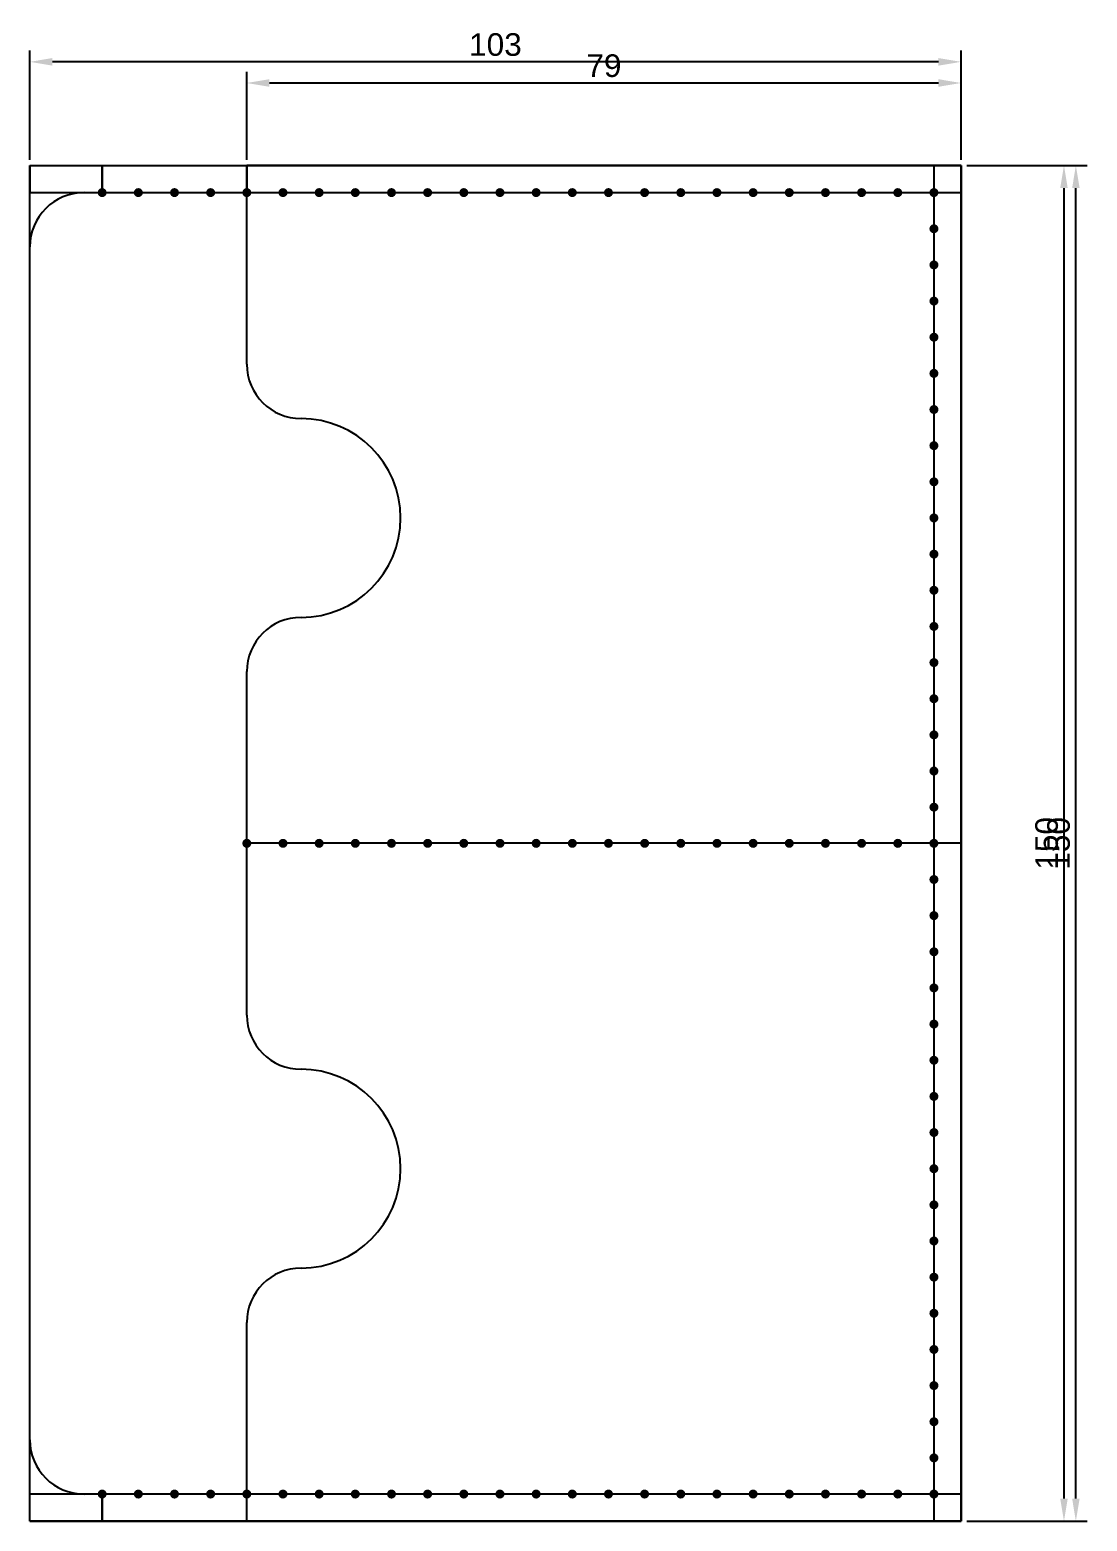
# Model space of a CAD drawing. Header units: millimetres. Extents: x 1335 to 6986, y 304 to 1543.
# Drawn here: x 1577 to 1693.9, y 531.6 to 696.6 of the extents above; entities that cross this region are included whole.
import ezdxf

# ---------------------------------------------------------------- set-up
doc = ezdxf.new("R2010")
doc.units = ezdxf.units.MM
doc.styles.get("Standard").update_dxf_attribs({"font": 'arial.ttf'})
doc.dimstyles.new('ISO-25', dxfattribs={"dimtxt": 2.5, "dimasz": 2.5, "dimexe": 1.25, "dimexo": 0.625, "dimtad": 1, "dimtxsty": 'Standard', "dimcen": 2.5, "dimadec": 0, "dimazin": 0, "dimtfac": 1, "dimtmove": 0, "dimatfit": 3, "dimfxl": 1, "dimarcsym": 0})

# ---------------------------------------------------------------- blocks, each defined once
blk = doc.blocks.new('*D38')
at = {"color": 0, "lineweight": -2, "transparency": 16777216}
for p, q in [((1680.62, 681.55), (1693.94, 681.55)), ((1692.69, 534.05), (1692.69, 679.05)), ((1680.62, 531.55), (1693.94, 531.55))]:
    blk.add_line(p, q, dxfattribs=at)
at = {"color": 0, "transparency": 16777216}
for points in [[(1692.28, 679.05), (1693.11, 679.05), (1692.69, 681.55)], [(1692.28, 534.05), (1693.11, 534.05), (1692.69, 531.55)]]:
    blk.add_solid(points, dxfattribs=at)
at = {"layer": 'Defpoints', "color": 0, "transparency": 16777216}
for p in [(1679.99, 681.55), (1692.69, 681.55), (1679.99, 531.55)]:
    blk.add_point(p, dxfattribs=at)
at = {"color": 0, "transparency": 16777216, "insert": (1690.79, 606.55), "char_height": 2.5, "attachment_point": 5, "rotation": 90}
blk.add_mtext('150', dxfattribs=at)
blk = doc.blocks.new('*D39')
at = {"color": 0, "lineweight": -2, "transparency": 16777216}
for p, q in [((1576.99, 682.18), (1576.99, 694.27)), ((1679.99, 682.18), (1679.99, 694.27)), ((1677.49, 693.02), (1579.49, 693.02))]:
    blk.add_line(p, q, dxfattribs=at)
at = {"color": 0, "transparency": 16777216}
for points in [[(1579.49, 693.44), (1579.49, 692.6), (1576.99, 693.02)], [(1677.49, 693.44), (1677.49, 692.6), (1679.99, 693.02)]]:
    blk.add_solid(points, dxfattribs=at)
at = {"layer": 'Defpoints', "color": 0, "transparency": 16777216}
for p in [(1576.99, 693.02), (1576.99, 681.55), (1679.99, 681.55)]:
    blk.add_point(p, dxfattribs=at)
at = {"color": 0, "transparency": 16777216, "insert": (1628.49, 694.92), "char_height": 2.5, "attachment_point": 5}
blk.add_mtext('103', dxfattribs=at)
blk = doc.blocks.new('*D34')
at = {"color": 0, "lineweight": -2, "transparency": 16777216}
for p, q in [((1600.99, 682.18), (1600.99, 691.93)), ((1679.99, 682.18), (1679.99, 691.93)), ((1603.49, 690.68), (1677.49, 690.68))]:
    blk.add_line(p, q, dxfattribs=at)
at = {"color": 0, "transparency": 16777216}
for points in [[(1603.49, 691.1), (1603.49, 690.26), (1600.99, 690.68)], [(1677.49, 691.1), (1677.49, 690.26), (1679.99, 690.68)]]:
    blk.add_solid(points, dxfattribs=at)
at = {"layer": 'Defpoints', "color": 0, "transparency": 16777216}
for p in [(1679.99, 690.68), (1600.99, 681.55), (1679.99, 681.55)]:
    blk.add_point(p, dxfattribs=at)
at = {"color": 0, "transparency": 16777216, "insert": (1640.49, 692.58), "char_height": 2.5, "attachment_point": 5}
blk.add_mtext('79', dxfattribs=at)
blk = doc.blocks.new('*D35')
at = {"color": 0, "lineweight": -2, "transparency": 16777216}
for p, q in [((1680.62, 681.55), (1692.63, 681.55)), ((1691.38, 534.05), (1691.38, 679.05)), ((1680.62, 531.55), (1692.63, 531.55))]:
    blk.add_line(p, q, dxfattribs=at)
at = {"color": 0, "transparency": 16777216}
for points in [[(1690.96, 679.05), (1691.79, 679.05), (1691.38, 681.55)], [(1690.96, 534.05), (1691.79, 534.05), (1691.38, 531.55)]]:
    blk.add_solid(points, dxfattribs=at)
at = {"layer": 'Defpoints', "color": 0, "transparency": 16777216}
for p in [(1679.99, 681.55), (1691.38, 681.55), (1679.99, 531.55)]:
    blk.add_point(p, dxfattribs=at)
at = {"color": 0, "transparency": 16777216, "insert": (1689.47, 606.55), "char_height": 2.5, "attachment_point": 5, "rotation": 90}
blk.add_mtext('150', dxfattribs=at)

msp = doc.modelspace()

# ---------------------------------------------------------------- hatches: boundary and pattern name
h = msp.add_hatch(color=256)
h.dxf.hatch_style = 1
h.paths.add_polyline_path([(1584.494, 678.552, -1), (1585.494, 678.552, -1)])
h = msp.add_hatch(color=256)
h.dxf.hatch_style = 1
h.paths.add_polyline_path([(1588.494, 678.552, -1), (1589.494, 678.552, -1)])
h = msp.add_hatch(color=256)
h.dxf.hatch_style = 1
h.paths.add_polyline_path([(1592.494, 678.552, -1), (1593.494, 678.552, -1)])
h = msp.add_hatch(color=256)
h.dxf.hatch_style = 1
h.paths.add_polyline_path([(1596.494, 678.552, -1), (1597.494, 678.552, -1)])
h = msp.add_hatch(color=256)
h.dxf.hatch_style = 1
h.paths.add_polyline_path([(1600.494, 678.552, -1), (1601.494, 678.552, -1)])
h = msp.add_hatch(color=256)
h.dxf.hatch_style = 1
h.paths.add_polyline_path([(1601.494, 678.552, 1), (1600.494, 678.552, 1)])
h = msp.add_hatch(color=256)
h.dxf.hatch_style = 1
h.paths.add_polyline_path([(1604.494, 678.552, -1), (1605.494, 678.552, -1)])
h = msp.add_hatch(color=256)
h.dxf.hatch_style = 1
h.paths.add_polyline_path([(1605.494, 678.552, 1), (1604.494, 678.552, 1)])
h = msp.add_hatch(color=256)
h.dxf.hatch_style = 1
h.paths.add_polyline_path([(1608.494, 678.552, -1), (1609.494, 678.552, -1)])
h = msp.add_hatch(color=256)
h.dxf.hatch_style = 1
h.paths.add_polyline_path([(1609.494, 678.552, 1), (1608.494, 678.552, 1)])
h = msp.add_hatch(color=256)
h.dxf.hatch_style = 1
h.paths.add_polyline_path([(1612.494, 678.552, -1), (1613.494, 678.552, -1)])
h = msp.add_hatch(color=256)
h.dxf.hatch_style = 1
h.paths.add_polyline_path([(1613.494, 678.552, 1), (1612.494, 678.552, 1)])
h = msp.add_hatch(color=256)
h.dxf.hatch_style = 1
h.paths.add_polyline_path([(1616.494, 678.552, -1), (1617.494, 678.552, -1)])
h = msp.add_hatch(color=256)
h.dxf.hatch_style = 1
h.paths.add_polyline_path([(1617.494, 678.552, 1), (1616.494, 678.552, 1)])
h = msp.add_hatch(color=256)
h.dxf.hatch_style = 1
h.paths.add_polyline_path([(1620.494, 678.552, -1), (1621.494, 678.552, -1)])
h = msp.add_hatch(color=256)
h.dxf.hatch_style = 1
h.paths.add_polyline_path([(1621.494, 678.552, 1), (1620.494, 678.552, 1)])
h = msp.add_hatch(color=256)
h.dxf.hatch_style = 1
h.paths.add_polyline_path([(1624.494, 678.552, -1), (1625.494, 678.552, -1)])
h = msp.add_hatch(color=256)
h.dxf.hatch_style = 1
h.paths.add_polyline_path([(1625.494, 678.552, 1), (1624.494, 678.552, 1)])
h = msp.add_hatch(color=256)
h.dxf.hatch_style = 1
h.paths.add_polyline_path([(1628.494, 678.552, -1), (1629.494, 678.552, -1)])
h = msp.add_hatch(color=256)
h.dxf.hatch_style = 1
h.paths.add_polyline_path([(1629.494, 678.552, 1), (1628.494, 678.552, 1)])
h = msp.add_hatch(color=256)
h.dxf.hatch_style = 1
h.paths.add_polyline_path([(1632.494, 678.552, -1), (1633.494, 678.552, -1)])
h = msp.add_hatch(color=256)
h.dxf.hatch_style = 1
h.paths.add_polyline_path([(1633.494, 678.552, 1), (1632.494, 678.552, 1)])
h = msp.add_hatch(color=256)
h.dxf.hatch_style = 1
h.paths.add_polyline_path([(1636.494, 678.552, -1), (1637.494, 678.552, -1)])
h = msp.add_hatch(color=256)
h.dxf.hatch_style = 1
h.paths.add_polyline_path([(1637.494, 678.552, 1), (1636.494, 678.552, 1)])
h = msp.add_hatch(color=256)
h.dxf.hatch_style = 1
h.paths.add_polyline_path([(1640.494, 678.552, -1), (1641.494, 678.552, -1)])
h = msp.add_hatch(color=256)
h.dxf.hatch_style = 1
h.paths.add_polyline_path([(1641.494, 678.552, 1), (1640.494, 678.552, 1)])
h = msp.add_hatch(color=256)
h.dxf.hatch_style = 1
h.paths.add_polyline_path([(1644.494, 678.552, -1), (1645.494, 678.552, -1)])
h = msp.add_hatch(color=256)
h.dxf.hatch_style = 1
h.paths.add_polyline_path([(1645.494, 678.552, 1), (1644.494, 678.552, 1)])
h = msp.add_hatch(color=256)
h.dxf.hatch_style = 1
h.paths.add_polyline_path([(1648.494, 678.552, -1), (1649.494, 678.552, -1)])
h = msp.add_hatch(color=256)
h.dxf.hatch_style = 1
h.paths.add_polyline_path([(1649.494, 678.552, 1), (1648.494, 678.552, 1)])
h = msp.add_hatch(color=256)
h.dxf.hatch_style = 1
h.paths.add_polyline_path([(1652.494, 678.552, -1), (1653.494, 678.552, -1)])
h = msp.add_hatch(color=256)
h.dxf.hatch_style = 1
h.paths.add_polyline_path([(1653.494, 678.552, 1), (1652.494, 678.552, 1)])
h = msp.add_hatch(color=256)
h.dxf.hatch_style = 1
h.paths.add_polyline_path([(1656.494, 678.552, -1), (1657.494, 678.552, -1)])
h = msp.add_hatch(color=256)
h.dxf.hatch_style = 1
h.paths.add_polyline_path([(1657.494, 678.552, 1), (1656.494, 678.552, 1)])
h = msp.add_hatch(color=256)
h.dxf.hatch_style = 1
h.paths.add_polyline_path([(1660.494, 678.552, -1), (1661.494, 678.552, -1)])
h = msp.add_hatch(color=256)
h.dxf.hatch_style = 1
h.paths.add_polyline_path([(1661.494, 678.552, 1), (1660.494, 678.552, 1)])
h = msp.add_hatch(color=256)
h.dxf.hatch_style = 1
h.paths.add_polyline_path([(1664.494, 678.552, -1), (1665.494, 678.552, -1)])
h = msp.add_hatch(color=256)
h.dxf.hatch_style = 1
h.paths.add_polyline_path([(1665.494, 678.552, 1), (1664.494, 678.552, 1)])
h = msp.add_hatch(color=256)
h.dxf.hatch_style = 1
h.paths.add_polyline_path([(1668.494, 678.552, -1), (1669.494, 678.552, -1)])
h = msp.add_hatch(color=256)
h.dxf.hatch_style = 1
h.paths.add_polyline_path([(1669.494, 678.552, 1), (1668.494, 678.552, 1)])
h = msp.add_hatch(color=256)
h.dxf.hatch_style = 1
h.paths.add_polyline_path([(1672.494, 678.552, -1), (1673.494, 678.552, -1)])
h = msp.add_hatch(color=256)
h.dxf.hatch_style = 1
h.paths.add_polyline_path([(1673.494, 678.552, 1), (1672.494, 678.552, 1)])
h = msp.add_hatch(color=256)
h.dxf.hatch_style = 1
h.paths.add_polyline_path([(1676.494, 678.552, -1), (1677.494, 678.552, -1)])
h = msp.add_hatch(color=256)
h.dxf.hatch_style = 1
h.paths.add_polyline_path([(1677.494, 678.552, 1), (1676.494, 678.552, 1)])
h = msp.add_hatch(color=256)
h.dxf.hatch_style = 1
h.paths.add_polyline_path([(1676.494, 674.552, -1), (1677.494, 674.552, -1)])
h = msp.add_hatch(color=256)
h.dxf.hatch_style = 1
h.paths.add_polyline_path([(1677.494, 674.552, 1), (1676.494, 674.552, 1)])
h = msp.add_hatch(color=256)
h.dxf.hatch_style = 1
h.paths.add_polyline_path([(1676.494, 670.552, -1), (1677.494, 670.552, -1)])
h = msp.add_hatch(color=256)
h.dxf.hatch_style = 1
h.paths.add_polyline_path([(1677.494, 670.552, 1), (1676.494, 670.552, 1)])
h = msp.add_hatch(color=256)
h.dxf.hatch_style = 1
h.paths.add_polyline_path([(1676.494, 666.552, -1), (1677.494, 666.552, -1)])
h = msp.add_hatch(color=256)
h.dxf.hatch_style = 1
h.paths.add_polyline_path([(1677.494, 666.552, 1), (1676.494, 666.552, 1)])
h = msp.add_hatch(color=256)
h.dxf.hatch_style = 1
h.paths.add_polyline_path([(1676.494, 662.552, -1), (1677.494, 662.552, -1)])
h = msp.add_hatch(color=256)
h.dxf.hatch_style = 1
h.paths.add_polyline_path([(1677.494, 662.552, 1), (1676.494, 662.552, 1)])
h = msp.add_hatch(color=256)
h.dxf.hatch_style = 1
h.paths.add_polyline_path([(1676.494, 658.552, -1), (1677.494, 658.552, -1)])
h = msp.add_hatch(color=256)
h.dxf.hatch_style = 1
h.paths.add_polyline_path([(1677.494, 658.552, 1), (1676.494, 658.552, 1)])
h = msp.add_hatch(color=256)
h.dxf.hatch_style = 1
h.paths.add_polyline_path([(1676.494, 654.552, -1), (1677.494, 654.552, -1)])
h = msp.add_hatch(color=256)
h.dxf.hatch_style = 1
h.paths.add_polyline_path([(1677.494, 654.552, 1), (1676.494, 654.552, 1)])
h = msp.add_hatch(color=256)
h.dxf.hatch_style = 1
h.paths.add_polyline_path([(1676.494, 650.552, -1), (1677.494, 650.552, -1)])
h = msp.add_hatch(color=256)
h.dxf.hatch_style = 1
h.paths.add_polyline_path([(1677.494, 650.552, 1), (1676.494, 650.552, 1)])
h = msp.add_hatch(color=256)
h.dxf.hatch_style = 1
h.paths.add_polyline_path([(1676.494, 646.552, -1), (1677.494, 646.552, -1)])
h = msp.add_hatch(color=256)
h.dxf.hatch_style = 1
h.paths.add_polyline_path([(1677.494, 646.552, 1), (1676.494, 646.552, 1)])
h = msp.add_hatch(color=256)
h.dxf.hatch_style = 1
h.paths.add_polyline_path([(1676.494, 642.552, -1), (1677.494, 642.552, -1)])
h = msp.add_hatch(color=256)
h.dxf.hatch_style = 1
h.paths.add_polyline_path([(1677.494, 642.552, 1), (1676.494, 642.552, 1)])
h = msp.add_hatch(color=256)
h.dxf.hatch_style = 1
h.paths.add_polyline_path([(1676.494, 638.552, -1), (1677.494, 638.552, -1)])
h = msp.add_hatch(color=256)
h.dxf.hatch_style = 1
h.paths.add_polyline_path([(1677.494, 638.552, 1), (1676.494, 638.552, 1)])
h = msp.add_hatch(color=256)
h.dxf.hatch_style = 1
h.paths.add_polyline_path([(1676.494, 634.552, -1), (1677.494, 634.552, -1)])
h = msp.add_hatch(color=256)
h.dxf.hatch_style = 1
h.paths.add_polyline_path([(1677.494, 634.552, 1), (1676.494, 634.552, 1)])
h = msp.add_hatch(color=256)
h.dxf.hatch_style = 1
h.paths.add_polyline_path([(1676.494, 630.552, -1), (1677.494, 630.552, -1)])
h = msp.add_hatch(color=256)
h.dxf.hatch_style = 1
h.paths.add_polyline_path([(1677.494, 630.552, 1), (1676.494, 630.552, 1)])
h = msp.add_hatch(color=256)
h.dxf.hatch_style = 1
h.paths.add_polyline_path([(1676.494, 626.552, -1), (1677.494, 626.552, -1)])
h = msp.add_hatch(color=256)
h.dxf.hatch_style = 1
h.paths.add_polyline_path([(1677.494, 626.552, 1), (1676.494, 626.552, 1)])
h = msp.add_hatch(color=256)
h.dxf.hatch_style = 1
h.paths.add_polyline_path([(1676.494, 622.552, -1), (1677.494, 622.552, -1)])
h = msp.add_hatch(color=256)
h.dxf.hatch_style = 1
h.paths.add_polyline_path([(1677.494, 622.552, 1), (1676.494, 622.552, 1)])
h = msp.add_hatch(color=256)
h.dxf.hatch_style = 1
h.paths.add_polyline_path([(1676.494, 618.552, -1), (1677.494, 618.552, -1)])
h = msp.add_hatch(color=256)
h.dxf.hatch_style = 1
h.paths.add_polyline_path([(1677.494, 618.552, 1), (1676.494, 618.552, 1)])
h = msp.add_hatch(color=256)
h.dxf.hatch_style = 1
h.paths.add_polyline_path([(1676.494, 614.552, -1), (1677.494, 614.552, -1)])
h = msp.add_hatch(color=256)
h.dxf.hatch_style = 1
h.paths.add_polyline_path([(1677.494, 614.552, 1), (1676.494, 614.552, 1)])
h = msp.add_hatch(color=256)
h.dxf.hatch_style = 1
h.paths.add_polyline_path([(1676.494, 610.552, -1), (1677.494, 610.552, -1)])
h = msp.add_hatch(color=256)
h.dxf.hatch_style = 1
h.paths.add_polyline_path([(1677.494, 610.552, 1), (1676.494, 610.552, 1)])
h = msp.add_hatch(color=256)
h.dxf.hatch_style = 1
h.paths.add_polyline_path([(1601.494, 606.552, 1), (1600.494, 606.552, 1)])
h = msp.add_hatch(color=256)
h.dxf.hatch_style = 1
h.paths.add_polyline_path([(1605.494, 606.552, 1), (1604.494, 606.552, 1)])
h = msp.add_hatch(color=256)
h.dxf.hatch_style = 1
h.paths.add_polyline_path([(1609.494, 606.552, 1), (1608.494, 606.552, 1)])
h = msp.add_hatch(color=256)
h.dxf.hatch_style = 1
h.paths.add_polyline_path([(1613.494, 606.552, 1), (1612.494, 606.552, 1)])
h = msp.add_hatch(color=256)
h.dxf.hatch_style = 1
h.paths.add_polyline_path([(1617.494, 606.552, 1), (1616.494, 606.552, 1)])
h = msp.add_hatch(color=256)
h.dxf.hatch_style = 1
h.paths.add_polyline_path([(1621.494, 606.552, 1), (1620.494, 606.552, 1)])
h = msp.add_hatch(color=256)
h.dxf.hatch_style = 1
h.paths.add_polyline_path([(1625.494, 606.552, 1), (1624.494, 606.552, 1)])
h = msp.add_hatch(color=256)
h.dxf.hatch_style = 1
h.paths.add_polyline_path([(1629.494, 606.552, 1), (1628.494, 606.552, 1)])
h = msp.add_hatch(color=256)
h.dxf.hatch_style = 1
h.paths.add_polyline_path([(1633.494, 606.552, 1), (1632.494, 606.552, 1)])
h = msp.add_hatch(color=256)
h.dxf.hatch_style = 1
h.paths.add_polyline_path([(1637.494, 606.552, 1), (1636.494, 606.552, 1)])
h = msp.add_hatch(color=256)
h.dxf.hatch_style = 1
h.paths.add_polyline_path([(1641.494, 606.552, 1), (1640.494, 606.552, 1)])
h = msp.add_hatch(color=256)
h.dxf.hatch_style = 1
h.paths.add_polyline_path([(1645.494, 606.552, 1), (1644.494, 606.552, 1)])
h = msp.add_hatch(color=256)
h.dxf.hatch_style = 1
h.paths.add_polyline_path([(1649.494, 606.552, 1), (1648.494, 606.552, 1)])
h = msp.add_hatch(color=256)
h.dxf.hatch_style = 1
h.paths.add_polyline_path([(1653.494, 606.552, 1), (1652.494, 606.552, 1)])
h = msp.add_hatch(color=256)
h.dxf.hatch_style = 1
h.paths.add_polyline_path([(1657.494, 606.552, 1), (1656.494, 606.552, 1)])
h = msp.add_hatch(color=256)
h.dxf.hatch_style = 1
h.paths.add_polyline_path([(1661.494, 606.552, 1), (1660.494, 606.552, 1)])
h = msp.add_hatch(color=256)
h.dxf.hatch_style = 1
h.paths.add_polyline_path([(1665.494, 606.552, 1), (1664.494, 606.552, 1)])
h = msp.add_hatch(color=256)
h.dxf.hatch_style = 1
h.paths.add_polyline_path([(1669.494, 606.552, 1), (1668.494, 606.552, 1)])
h = msp.add_hatch(color=256)
h.dxf.hatch_style = 1
h.paths.add_polyline_path([(1673.494, 606.552, 1), (1672.494, 606.552, 1)])
h = msp.add_hatch(color=256)
h.dxf.hatch_style = 1
h.paths.add_polyline_path([(1676.494, 606.552, -1), (1677.494, 606.552, -1)])
h = msp.add_hatch(color=256)
h.dxf.hatch_style = 1
h.paths.add_polyline_path([(1677.494, 606.552, 1), (1676.494, 606.552, 1)])
h = msp.add_hatch(color=256)
h.dxf.hatch_style = 1
h.paths.add_polyline_path([(1676.494, 602.552, -1), (1677.494, 602.552, -1)])
h = msp.add_hatch(color=256)
h.dxf.hatch_style = 1
h.paths.add_polyline_path([(1677.494, 602.552, 1), (1676.494, 602.552, 1)])
h = msp.add_hatch(color=256)
h.dxf.hatch_style = 1
h.paths.add_polyline_path([(1676.494, 598.552, -1), (1677.494, 598.552, -1)])
h = msp.add_hatch(color=256)
h.dxf.hatch_style = 1
h.paths.add_polyline_path([(1677.494, 598.552, 1), (1676.494, 598.552, 1)])
h = msp.add_hatch(color=256)
h.dxf.hatch_style = 1
h.paths.add_polyline_path([(1676.494, 594.552, -1), (1677.494, 594.552, -1)])
h = msp.add_hatch(color=256)
h.dxf.hatch_style = 1
h.paths.add_polyline_path([(1677.494, 594.552, 1), (1676.494, 594.552, 1)])
h = msp.add_hatch(color=256)
h.dxf.hatch_style = 1
h.paths.add_polyline_path([(1676.494, 590.552, -1), (1677.494, 590.552, -1)])
h = msp.add_hatch(color=256)
h.dxf.hatch_style = 1
h.paths.add_polyline_path([(1677.494, 590.552, 1), (1676.494, 590.552, 1)])
h = msp.add_hatch(color=256)
h.dxf.hatch_style = 1
h.paths.add_polyline_path([(1676.494, 586.552, -1), (1677.494, 586.552, -1)])
h = msp.add_hatch(color=256)
h.dxf.hatch_style = 1
h.paths.add_polyline_path([(1677.494, 586.552, 1), (1676.494, 586.552, 1)])
h = msp.add_hatch(color=256)
h.dxf.hatch_style = 1
h.paths.add_polyline_path([(1676.494, 582.552, -1), (1677.494, 582.552, -1)])
h = msp.add_hatch(color=256)
h.dxf.hatch_style = 1
h.paths.add_polyline_path([(1677.494, 582.552, 1), (1676.494, 582.552, 1)])
h = msp.add_hatch(color=256)
h.dxf.hatch_style = 1
h.paths.add_polyline_path([(1676.494, 578.552, -1), (1677.494, 578.552, -1)])
h = msp.add_hatch(color=256)
h.dxf.hatch_style = 1
h.paths.add_polyline_path([(1677.494, 578.552, 1), (1676.494, 578.552, 1)])
h = msp.add_hatch(color=256)
h.dxf.hatch_style = 1
h.paths.add_polyline_path([(1676.494, 574.552, -1), (1677.494, 574.552, -1)])
h = msp.add_hatch(color=256)
h.dxf.hatch_style = 1
h.paths.add_polyline_path([(1677.494, 574.552, 1), (1676.494, 574.552, 1)])
h = msp.add_hatch(color=256)
h.dxf.hatch_style = 1
h.paths.add_polyline_path([(1676.494, 570.552, -1), (1677.494, 570.552, -1)])
h = msp.add_hatch(color=256)
h.dxf.hatch_style = 1
h.paths.add_polyline_path([(1677.494, 570.552, 1), (1676.494, 570.552, 1)])
h = msp.add_hatch(color=256)
h.dxf.hatch_style = 1
h.paths.add_polyline_path([(1676.494, 566.552, -1), (1677.494, 566.552, -1)])
h = msp.add_hatch(color=256)
h.dxf.hatch_style = 1
h.paths.add_polyline_path([(1677.494, 566.552, 1), (1676.494, 566.552, 1)])
h = msp.add_hatch(color=256)
h.dxf.hatch_style = 1
h.paths.add_polyline_path([(1676.494, 562.552, -1), (1677.494, 562.552, -1)])
h = msp.add_hatch(color=256)
h.dxf.hatch_style = 1
h.paths.add_polyline_path([(1677.494, 562.552, 1), (1676.494, 562.552, 1)])
h = msp.add_hatch(color=256)
h.dxf.hatch_style = 1
h.paths.add_polyline_path([(1676.494, 558.552, -1), (1677.494, 558.552, -1)])
h = msp.add_hatch(color=256)
h.dxf.hatch_style = 1
h.paths.add_polyline_path([(1677.494, 558.552, 1), (1676.494, 558.552, 1)])
h = msp.add_hatch(color=256)
h.dxf.hatch_style = 1
h.paths.add_polyline_path([(1676.494, 554.552, -1), (1677.494, 554.552, -1)])
h = msp.add_hatch(color=256)
h.dxf.hatch_style = 1
h.paths.add_polyline_path([(1677.494, 554.552, 1), (1676.494, 554.552, 1)])
h = msp.add_hatch(color=256)
h.dxf.hatch_style = 1
h.paths.add_polyline_path([(1676.494, 550.552, -1), (1677.494, 550.552, -1)])
h = msp.add_hatch(color=256)
h.dxf.hatch_style = 1
h.paths.add_polyline_path([(1677.494, 550.552, 1), (1676.494, 550.552, 1)])
h = msp.add_hatch(color=256)
h.dxf.hatch_style = 1
h.paths.add_polyline_path([(1676.494, 546.552, -1), (1677.494, 546.552, -1)])
h = msp.add_hatch(color=256)
h.dxf.hatch_style = 1
h.paths.add_polyline_path([(1677.494, 546.552, 1), (1676.494, 546.552, 1)])
h = msp.add_hatch(color=256)
h.dxf.hatch_style = 1
h.paths.add_polyline_path([(1676.494, 542.552, -1), (1677.494, 542.552, -1)])
h = msp.add_hatch(color=256)
h.dxf.hatch_style = 1
h.paths.add_polyline_path([(1677.494, 542.552, 1), (1676.494, 542.552, 1)])
h = msp.add_hatch(color=256)
h.dxf.hatch_style = 1
h.paths.add_polyline_path([(1676.494, 538.552, -1), (1677.494, 538.552, -1)])
h = msp.add_hatch(color=256)
h.dxf.hatch_style = 1
h.paths.add_polyline_path([(1677.494, 538.552, 1), (1676.494, 538.552, 1)])
h = msp.add_hatch(color=256)
h.dxf.hatch_style = 1
h.paths.add_polyline_path([(1584.494, 534.552, -1), (1585.494, 534.552, -1)])
h = msp.add_hatch(color=256)
h.dxf.hatch_style = 1
h.paths.add_polyline_path([(1588.494, 534.552, -1), (1589.494, 534.552, -1)])
h = msp.add_hatch(color=256)
h.dxf.hatch_style = 1
h.paths.add_polyline_path([(1592.494, 534.552, -1), (1593.494, 534.552, -1)])
h = msp.add_hatch(color=256)
h.dxf.hatch_style = 1
h.paths.add_polyline_path([(1596.494, 534.552, -1), (1597.494, 534.552, -1)])
h = msp.add_hatch(color=256)
h.dxf.hatch_style = 1
h.paths.add_polyline_path([(1600.494, 534.552, -1), (1601.494, 534.552, -1)])
h = msp.add_hatch(color=256)
h.dxf.hatch_style = 1
h.paths.add_polyline_path([(1601.494, 534.552, 1), (1600.494, 534.552, 1)])
h = msp.add_hatch(color=256)
h.dxf.hatch_style = 1
h.paths.add_polyline_path([(1604.494, 534.552, -1), (1605.494, 534.552, -1)])
h = msp.add_hatch(color=256)
h.dxf.hatch_style = 1
h.paths.add_polyline_path([(1605.494, 534.552, 1), (1604.494, 534.552, 1)])
h = msp.add_hatch(color=256)
h.dxf.hatch_style = 1
h.paths.add_polyline_path([(1608.494, 534.552, -1), (1609.494, 534.552, -1)])
h = msp.add_hatch(color=256)
h.dxf.hatch_style = 1
h.paths.add_polyline_path([(1609.494, 534.552, 1), (1608.494, 534.552, 1)])
h = msp.add_hatch(color=256)
h.dxf.hatch_style = 1
h.paths.add_polyline_path([(1612.494, 534.552, -1), (1613.494, 534.552, -1)])
h = msp.add_hatch(color=256)
h.dxf.hatch_style = 1
h.paths.add_polyline_path([(1613.494, 534.552, 1), (1612.494, 534.552, 1)])
h = msp.add_hatch(color=256)
h.dxf.hatch_style = 1
h.paths.add_polyline_path([(1616.494, 534.552, -1), (1617.494, 534.552, -1)])
h = msp.add_hatch(color=256)
h.dxf.hatch_style = 1
h.paths.add_polyline_path([(1617.494, 534.552, 1), (1616.494, 534.552, 1)])
h = msp.add_hatch(color=256)
h.dxf.hatch_style = 1
h.paths.add_polyline_path([(1620.494, 534.552, -1), (1621.494, 534.552, -1)])
h = msp.add_hatch(color=256)
h.dxf.hatch_style = 1
h.paths.add_polyline_path([(1621.494, 534.552, 1), (1620.494, 534.552, 1)])
h = msp.add_hatch(color=256)
h.dxf.hatch_style = 1
h.paths.add_polyline_path([(1624.494, 534.552, -1), (1625.494, 534.552, -1)])
h = msp.add_hatch(color=256)
h.dxf.hatch_style = 1
h.paths.add_polyline_path([(1625.494, 534.552, 1), (1624.494, 534.552, 1)])
h = msp.add_hatch(color=256)
h.dxf.hatch_style = 1
h.paths.add_polyline_path([(1628.494, 534.552, -1), (1629.494, 534.552, -1)])
h = msp.add_hatch(color=256)
h.dxf.hatch_style = 1
h.paths.add_polyline_path([(1629.494, 534.552, 1), (1628.494, 534.552, 1)])
h = msp.add_hatch(color=256)
h.dxf.hatch_style = 1
h.paths.add_polyline_path([(1632.494, 534.552, -1), (1633.494, 534.552, -1)])
h = msp.add_hatch(color=256)
h.dxf.hatch_style = 1
h.paths.add_polyline_path([(1633.494, 534.552, 1), (1632.494, 534.552, 1)])
h = msp.add_hatch(color=256)
h.dxf.hatch_style = 1
h.paths.add_polyline_path([(1636.494, 534.552, -1), (1637.494, 534.552, -1)])
h = msp.add_hatch(color=256)
h.dxf.hatch_style = 1
h.paths.add_polyline_path([(1637.494, 534.552, 1), (1636.494, 534.552, 1)])
h = msp.add_hatch(color=256)
h.dxf.hatch_style = 1
h.paths.add_polyline_path([(1640.494, 534.552, -1), (1641.494, 534.552, -1)])
h = msp.add_hatch(color=256)
h.dxf.hatch_style = 1
h.paths.add_polyline_path([(1641.494, 534.552, 1), (1640.494, 534.552, 1)])
h = msp.add_hatch(color=256)
h.dxf.hatch_style = 1
h.paths.add_polyline_path([(1644.494, 534.552, -1), (1645.494, 534.552, -1)])
h = msp.add_hatch(color=256)
h.dxf.hatch_style = 1
h.paths.add_polyline_path([(1645.494, 534.552, 1), (1644.494, 534.552, 1)])
h = msp.add_hatch(color=256)
h.dxf.hatch_style = 1
h.paths.add_polyline_path([(1648.494, 534.552, -1), (1649.494, 534.552, -1)])
h = msp.add_hatch(color=256)
h.dxf.hatch_style = 1
h.paths.add_polyline_path([(1649.494, 534.552, 1), (1648.494, 534.552, 1)])
h = msp.add_hatch(color=256)
h.dxf.hatch_style = 1
h.paths.add_polyline_path([(1652.494, 534.552, -1), (1653.494, 534.552, -1)])
h = msp.add_hatch(color=256)
h.dxf.hatch_style = 1
h.paths.add_polyline_path([(1653.494, 534.552, 1), (1652.494, 534.552, 1)])
h = msp.add_hatch(color=256)
h.dxf.hatch_style = 1
h.paths.add_polyline_path([(1656.494, 534.552, -1), (1657.494, 534.552, -1)])
h = msp.add_hatch(color=256)
h.dxf.hatch_style = 1
h.paths.add_polyline_path([(1657.494, 534.552, 1), (1656.494, 534.552, 1)])
h = msp.add_hatch(color=256)
h.dxf.hatch_style = 1
h.paths.add_polyline_path([(1660.494, 534.552, -1), (1661.494, 534.552, -1)])
h = msp.add_hatch(color=256)
h.dxf.hatch_style = 1
h.paths.add_polyline_path([(1661.494, 534.552, 1), (1660.494, 534.552, 1)])
h = msp.add_hatch(color=256)
h.dxf.hatch_style = 1
h.paths.add_polyline_path([(1664.494, 534.552, -1), (1665.494, 534.552, -1)])
h = msp.add_hatch(color=256)
h.dxf.hatch_style = 1
h.paths.add_polyline_path([(1665.494, 534.552, 1), (1664.494, 534.552, 1)])
h = msp.add_hatch(color=256)
h.dxf.hatch_style = 1
h.paths.add_polyline_path([(1668.494, 534.552, -1), (1669.494, 534.552, -1)])
h = msp.add_hatch(color=256)
h.dxf.hatch_style = 1
h.paths.add_polyline_path([(1669.494, 534.552, 1), (1668.494, 534.552, 1)])
h = msp.add_hatch(color=256)
h.dxf.hatch_style = 1
h.paths.add_polyline_path([(1672.494, 534.552, -1), (1673.494, 534.552, -1)])
h = msp.add_hatch(color=256)
h.dxf.hatch_style = 1
h.paths.add_polyline_path([(1673.494, 534.552, 1), (1672.494, 534.552, 1)])
h = msp.add_hatch(color=256)
h.dxf.hatch_style = 1
h.paths.add_polyline_path([(1676.494, 534.552, -1), (1677.494, 534.552, -1)])
h = msp.add_hatch(color=256)
h.dxf.hatch_style = 1
h.paths.add_polyline_path([(1677.494, 534.552, 1), (1676.494, 534.552, 1)])

# ---------------------------------------------------------------- linework, layer by layer
for p, q in [((1576.994, 531.552), (1576.994, 681.552)), ((1576.994, 681.552), (1679.994, 681.552)), ((1576.994, 681.552), (1576.994, 678.552)), ((1576.994, 681.552), (1584.994, 681.552)), ((1584.994, 681.552), (1584.994, 678.552)), ((1584.994, 678.552), (1584.994, 681.552)), ((1584.994, 681.552), (1679.994, 681.552)), ((1679.994, 681.552), (1600.994, 681.552)), ((1600.994, 681.552), (1600.994, 678.552)), ((1600.994, 659.552), (1600.994, 681.552)), ((1679.994, 681.552), (1676.994, 681.552)), ((1676.994, 681.552), (1676.994, 531.552)), ((1679.994, 681.552), (1676.994, 681.552)), ((1676.994, 681.552), (1676.994, 531.552)), ((1679.994, 681.552), (1679.994, 531.552)), ((1679.994, 678.552), (1679.994, 681.552)), ((1679.994, 531.552), (1679.994, 681.552)), ((1679.994, 678.552), (1679.994, 681.552)), ((1576.994, 678.552), (1679.994, 678.552)), ((1600.994, 678.552), (1679.994, 678.552)), ((1600.994, 606.552), (1600.994, 625.552)), ((1679.994, 606.552), (1600.994, 606.552)), ((1600.994, 587.552), (1600.994, 606.552)), ((1679.994, 531.552), (1679.994, 606.552)), ((1600.994, 531.552), (1600.994, 553.552)), ((1679.994, 534.552), (1576.994, 534.552)), ((1584.994, 531.552), (1584.994, 534.552)), ((1584.994, 534.552), (1584.994, 531.552)), ((1679.994, 534.552), (1600.994, 534.552)), ((1679.994, 531.552), (1679.994, 534.552)), ((1679.994, 531.552), (1679.994, 534.552)), ((1679.994, 531.552), (1576.994, 531.552)), ((1576.994, 531.552), (1579.994, 531.552)), ((1576.994, 531.552), (1584.994, 531.552)), ((1584.994, 531.552), (1679.994, 531.552)), ((1600.994, 531.552), (1679.994, 531.552)), ((1676.994, 531.552), (1673.994, 531.552)), ((1676.994, 531.552), (1679.994, 531.552)), ((1676.994, 531.552), (1679.994, 531.552))]:
    msp.add_line(p, q)
for centre, radius, start, end in [((1582.994, 672.552), 6, 90, 180), ((1606.994, 659.552), 6, 180, 270), ((1606.994, 642.552), 11, 270, 90), ((1606.994, 625.552), 6, 90, 180), ((1606.994, 587.552), 6, 180, 270), ((1606.994, 570.552), 11, 270, 90), ((1606.994, 553.552), 6, 90, 180), ((1582.994, 540.552), 6, 180, 270)]:
    msp.add_arc(centre, radius, start, end)

# ---------------------------------------------------------------- dimensions: what is measured, and where the dimension line sits
at = {"color": 3}
for base, p1, p2, angle, picture, middle in [((1576.994, 693.02), (1679.994, 681.552), (1576.994, 681.552), 180, '*D39', (1628.494, 694.923)), ((1692.692, 681.552), (1679.994, 531.552), (1679.994, 681.552), 90, '*D38', (1690.79, 606.552)), ((1691.375, 681.552), (1679.994, 531.552), (1679.994, 681.552), 90, '*D35', (1689.474, 606.552))]:
    dim = msp.add_linear_dim(base=base, p1=p1, p2=p2, angle=angle, dimstyle='ISO-25', dxfattribs=at)
    dim.commit()
    dim.dimension.update_dxf_attribs({"geometry": picture, "text_midpoint": middle})
dim = msp.add_linear_dim(base=(1679.994, 690.68), p1=(1600.994, 681.552), p2=(1679.994, 681.552), dimstyle='ISO-25', dxfattribs=at)
dim.commit()
dim.dimension.update_dxf_attribs({"geometry": '*D34', "text_midpoint": (1640.494, 692.582)})

doc.saveas('drawing.dxf')
